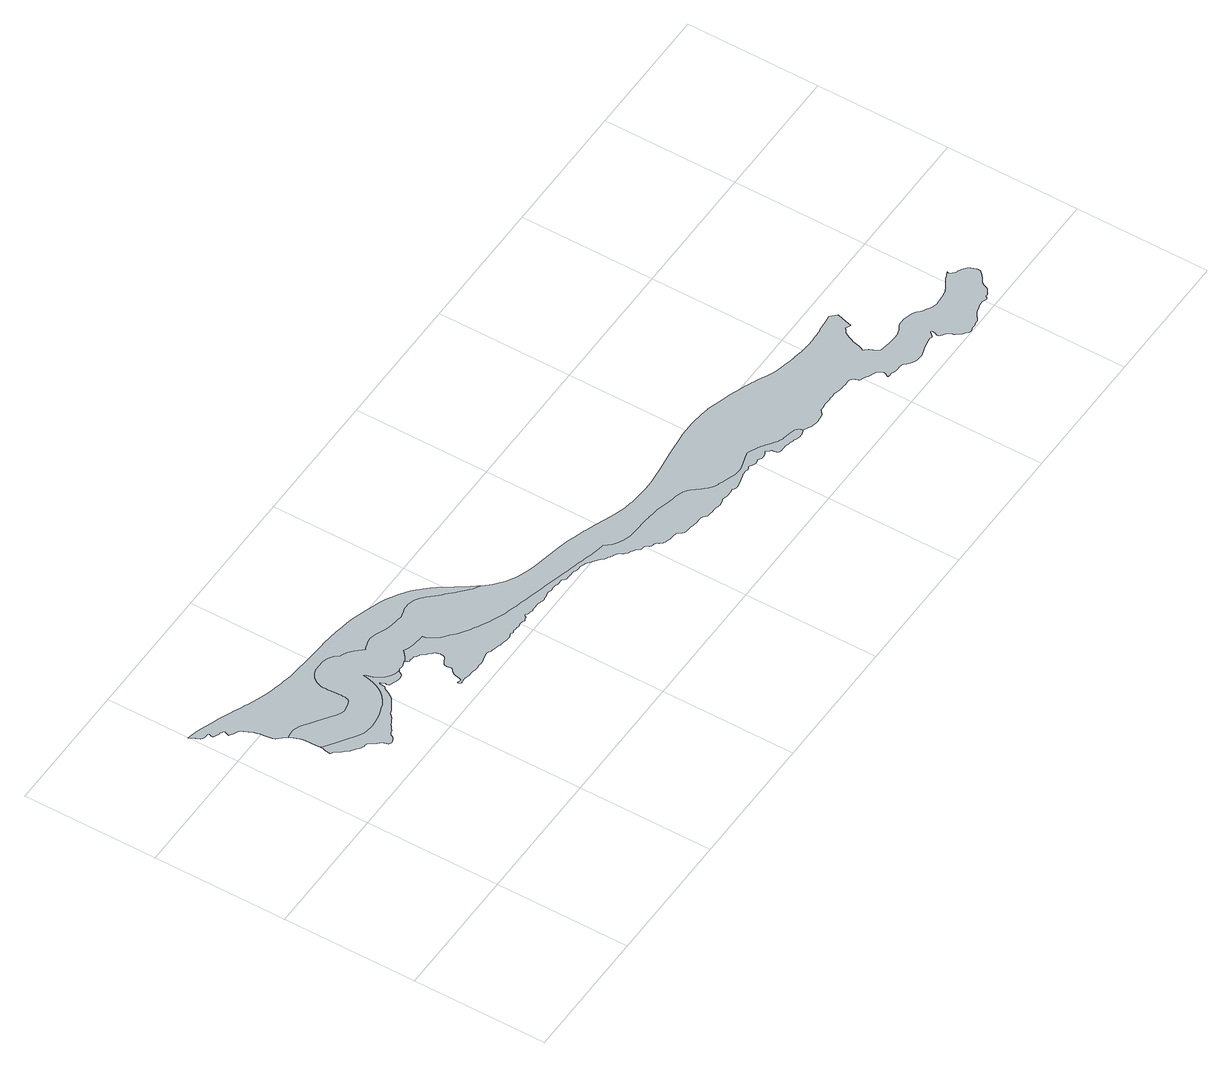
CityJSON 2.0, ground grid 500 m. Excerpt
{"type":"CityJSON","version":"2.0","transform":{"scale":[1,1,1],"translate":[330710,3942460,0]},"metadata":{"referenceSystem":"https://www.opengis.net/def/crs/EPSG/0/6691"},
"CityObjects":{
"object1":{"type":"GenericCityObject","attributes":{"function":"3","validFromType":"3","custodian":"藤野町","notificationNumber":"藤野町告示第17号","prefecture":"14","city":"14150","floorAreaRate":1.5},"geometry":[{"type":"MultiSurface","lod":"1","boundaries":[[[0,1,2,3,4,5,6,7,8,9,10,11,12,13,14,15,16,17,18,19,20,21,22,23,24,25,26,27,28,29,30,31,32,33,34,35,36,37,38,39,40,41,42,43,44,45,46,47,48,49,50,51,52,53,54,55,56,57,58,59,60,61,62,63,64,65,66,67,68,69,70,71,72,73,74,75,76,77,78,79,80,81,82,83,84,85,86,87,88,89,90,91,92,93,94,95,96,97,98,99,100,101,102,103,104,105,106,107,108,109,110,111,112,113,114,115,116,117,118,119,120,121,122,123,124,125,126,127,128,129,130,131,132,133,134,135,136,137,138,139,140,141,142,143,144,145,146,147,148,149,150,151,152,153,154,155,156,157,158,159,160,161,162,163,164,165,166,167,168]]]}]},
"object2":{"type":"GenericCityObject","attributes":{"function":"3","validFromType":"3","custodian":"藤野町","notificationNumber":"藤野町告示第17号","prefecture":"14","city":"14150","floorAreaRate":1.5},"geometry":[{"type":"MultiSurface","lod":"1","boundaries":[[[169,170,171,172,173,174,175,176,177,178,179,180,181,182,183,184,185,186,187,188,189,190,191,192,193,194,195,196,197,198,199,200,201,202,203,204,205,206,207,208,209,210,211,212,213,214,215,216,217,218,219,220,221,222,223,224,225,226,227,228,229,230,231,232,233,234,235,236,237,238,239,240,241,242,243,244,245,246,247,248,249,250,251,252,253,254,255,256,257,258,259,260,261,262,263,264,265,266,267,268,269,270,271,272,273,274,275,276,277,278,279,280,281,282,283,284,285,286,287,288,289,290,291,292,293,294,295,296,297,298,299,300,301,302,303,304,305,306,307,308,309,310,311,312,313,314,315,316,317,318,319,320,321,322,323,324,325,326,327,328,329,330,331,332,333,334,335,336,337,338,339,340,341,342,343,344,345,346,347,348,349,350,351,352,353]]]}]},
"object3":{"type":"GenericCityObject","attributes":{"function":"3","validFromType":"3","custodian":"藤野町","notificationNumber":"藤野町告示第17号","prefecture":"14","city":"14150","floorAreaRate":1.5},"geometry":[{"type":"MultiSurface","lod":"1","boundaries":[[[354,355,356,357,358,359,360,361,362,363,364,365,366,367,368,369,370,371,372,373,374,375,376,377,378,379,380,381,382,383,384,385,386,387,388,389,390,391,392,393,394,395,396,397,398,399,400,401,402,403,404,405,406,407,408,409,410,411,412,413,414,415,416,417,418,419,420,421,422,423,424,425,426,427,428,429,430,431,432,433,434,435,436,437,438,439,440,441,442,443,444,445,446,447,448,449,450,451,452,453,454,455,456,457,458,459,460,461,462,463,464,465,466,467,468,469,470,471,472,473,474,475,476,477,478,479,480,481,482,483,484,485,486,487,488,489,490,491,492,493,494,495,496,497,498,499,500,501,502,503,504,505,506,507,508,509,510,511,512,513,514,515,516,517,518,519,520,521,522,523,524,525,526,527,528,529,530,531,532,533,534,535,536,537,538,539,540,541,542,543,544,545,546,547,548,549,550,551,552,553,554,555,556,557,558,559,560,561,562,563,564,565,566,567,568,569,570,571,572,573,574,575,576,577,578,579,580,581,582,583,584,585,586,587,588,589,590,591,592,593,594,595,596,597,598,599,600,601,602,603,604,605,606,607,608,609,610,611,612,613,614,615,616,617,618,619,620,621,622,623,624,625,626,627,628,629,630,631,632,633,634,635,636,637,638,639,640,641,642,643,644,645,646,647,648,649,650,651,652,653,654,655,656,657,658,659,660,661,662,663,664,665,666,667,668,669,670,671,672,673,674,675,676,677,678,679,680,681,682,683,684,685,686,687,688,689,690,691,692,693,694,695,696,697,698,699,700,701,702,703,704,705,706,707,708,709,710,711,712,713,714,715,716,717,718,719,720,721,722,723,724,725,726,727,728,729,730,731,732,733,734,735,736,737,738,739,740,741,742,743,744,745,746,747,748,749,750,751,752,753,754,755,756,757,758,759,760,761,762,763,764,765,766,767,768,769,770,771,772,773,774,775,776,777,778,779,780,781,782,783,784,785,786,787,788,789,790,791,792,793,794,795,796,797,798,799,800,801,802,803,804,805,806,807,808,809,810,811,812,813,814,815,816,817,818,819,820,821,822,823,824,825,826,827,828,829,830,831,832,833,834,835,836,837,838,839,840,841,842,843,844,845,846,847,848,849,850,851,852,853,854,855,856,857,858,859,860,861,862,863,864,865,866,867,868,869,870,871,872,873,874,875,876,877,878,879,880,881,882,883,884,885,886,887,888,889,890,891,892,893,894,895,896,897,898,899,900,901,902,903,904,905,906,907,908,909,910,911,912,913,914,915,916,917,918,919,920,921,922,923,924,925,926,927,928,929,930,931,932,933,934,935,936,937,938,939,940,941,942,943,944,945,946,947,948,949,950,951,952,953,954,955,956,957,958,959,960,961,962,963,964,965,966,967,968,969,970,971,972,973,974,975,976,977,978,979,980,981,982,983,984,985,986,987,988,989,990,991,992,993,994,995]]]}]},
"object4":{"type":"GenericCityObject","attributes":{"function":"5","validFromType":"3","custodian":"藤野町","notificationNumber":"藤野町告示第17号","prefecture":"14","city":"14150","floorAreaRate":2},"geometry":[{"type":"MultiSurface","lod":"1","boundaries":[[[34,33,32,31,30,29,28,27,26,25,24,23,22,21,20,19,18,17,16,15,14,13,12,11,10,9,8,7,6,5,4,3,2,1,0,168,996,997,998,999,1000,1001,1002,1003,1004,1005,1006,1007,1008,1009,1010,1011,995,994,993,992,991,990,989,988,987,986,985,984,983,982,981,980,979,978,977,976,975,974,973,972,971,970,969,968,967,966,965,964,963,962,961,960,959,958,957,956,955,954,953,952,951,950,949,948,947,946,945,944,943,942,941,940,939,938,937,936,935,934,933,932,931,930,929,928,927,926,925,924,923,922,921,920,919,918,917,916,915,914,913,912,911,910,909,908,907,906,905,904,903,902,901,900,899,898,897,896,895,894,893,892,891,890,889,888,887,886,885,884,883,882,881,880,879,878,877,876,875,874,873,872,871,870,869,868,867,866,865,864,863,862,861,860,859,858,857,856,855,854,853,852,851,850,849,848,847,846,845,844,843,842,841,840,839,838,837,836,835,834,833,832,831,830,829,828,827,826,1012,1013,1014,1015,1016,1017,1018,1019,1020,1021,1022,1023,1024,1025,1026,1027,1028,1029,1030,1031,1032,1033,1034,1035,1036,1037,1038,1039,1040,1041,1042,1043,1044,1045,1046,1047,1048,1049,1050,1051,1052,1053,1054,1055,1056,1057,1058,1059,1060,1061,1062,1063,1064,1065,1066,1067,1068,1069,1070,1071,1072,1073,1074,1075,1076,1077,1078,1079,1080,1081,1082,1083,1084,1085,1086,1087,1088,1089,1090,1091,1092,1093,1094,1095,1096,1097,1098,1099,1100,1101,1102,1103,1104,1105,1106,1107,1108,1109,1110,1111,1112,1113,1114,1115,1116,1117,1118,1119,1120,1121,1122,1123,1124,1125,1126,1127,1128,1129,1130,1131,1132,1133,1134,1135,1136,1137,1138,1139,1140,1141,1142,1143,1144,1145,1146,1147,1148,1149,1150,1151,1152,1153,1154,1155,1156,1157,1158,1159,1160,1161,1162,1163,1164,1165,1166,1167,1168,1169,1170,1171,1172,1173,1174,1175,1176,1177,1178,1179,1180,1181,1182,1183,1184,1185,1186,1187,1188,1189,1190,1191,1192,1193,1194,1195,1196,1197,1198,1199,1200,1201,1202,1203,1204,1205,1206,1207,1208,1209,1210,1211,1212,1213,1214,1215,1216,1217,1218,1219,1220,1221,1222,1223,1224,1225,1226,1227,1228,1229,1230,1231,1232,1233,1234,1235,1236,1237,1238,1239,1240,1241,1242,1243,1244,1245,1246,1247,1248,1249,1250,1251,1252,1253,1254,1255,1256,1257,1258,1259,1260,1261,1262,1263,1264,1265,1266,1267,1268,1269,1270,1271,1272,1273,1274,1275,1276,1277,1278,1279,1280,1281,1282,1283,1284,1285,1286,1287,1288,1289,1290,1291,1292,1293,1294,1295,1296,1297,1298,1299,1300,1301,1302,1303,1304,1305,1306,1307,1308,1309,1310,1311,1312,1313,1314,1315,1316,1317,1318,1319,1320,1321,1322,1323,1324,1325,1326,1327,1328,1329,1330,1331,1332,1333,1334,1335,1336,1337,1338,1339,1340,1341,1342,1343,1344,1345,1346,1347,1348,1349,1350,1351,1352,1353,1354,1355,1356,1357,1358,1359,1360,1361,1362,1363,1364,1365,1366,1367,1368,1369,1370,1371,1372,1373,1374,1375,1376,1377,1378,1379,1380,1381,1382,1383,1384,1385,1386,1387,1388,1389,1390,1391,1392,1393,1394,1395,1396,1397,1398,1399,1400,1401,1402,1403,1404,1405,1406,1407,1408,1409,1410,1411,1412,1413,1414,1415,1416,1417,1418,1419,1420,1421,1422,1423,1424,1425,1426,1427,1428,1429,1430,1431,1432,1433,1434,1435,1436,1437,1438,1439,1440,1441,1442,1443,1444,1445,1446,1447,1448,1449,1450,1451,1452,1453,1454,1455,1456,1457,1458,1459,1460,1461,1462,1463,1464,1465,1466,1467,1468,1469,1470,1471,1472,1473,1474,1475,1476,1477,1478,1479,1480,1481,1482,1483,1484,1485,1486,1487,1488,1489,1490,1491,1492,1493,1494,1495,1496,1497,1498,1499,1500,1501,1502,1503,1504,1505,1506,1507,1508,1509,1510,1511,1512,1513,1514,1515,1516,1517,1518,1519,1520,1521,1522,1523,1524,1525,1526,1527,1528,1529,1530,1531,353,352,351,350,349,348,347,346,345,344,343,342,341,340,339,338,337,336,335,334,333,332,331,330,329,328,327,326,325,324,323,322,321,320,319,318,317,316,315,314,313,312,311,310,309,308,307,306,305,304,303,302,301,300,299,298,297,296,295,294,293,292,291,290,289,288,287,286,285,284,283,282,281,280,279,278,277,276,275,274,273,272,271,270,269,268,267,266,265,1532,1533,1534,1535,1536,1537,1538,1539,1540,35]]]}]}
},
"vertices":[
[598,775,0],[581,785,0],[566,798,0],[555,814,0],[547,829,0],[544,844,0],[543,850,0],[542,852,0],[539,856,0],[537,857,0],[536,840,0],[529,814,0],[523,800,0],[517,787,0],[507,771,0],[497,762,0],[491,755,0],[478,745,0],[463,737,0],[447,731,0],[436,727,0],[425,723,0],[415,721,0],[401,718,0],[389,716,0],[375,714,0],[365,714,0],[342,716,0],[329,719,0],[308,729,0],[299,735,0],[282,749,0],[254,766,0],[245,773,0],[204,802,0],[198,808,0],[198,797,0],[197,791,0],[194,783,0],[193,775,0],[192,767,0],[192,765,0],[194,764,0],[200,761,0],[202,761,0],[204,759,0],[206,755,0],[209,751,0],[213,747,0],[218,738,0],[224,732,0],[232,722,0],[237,718,0],[240,715,0],[243,714,0],[245,712,0],[246,711,0],[248,709,0],[251,708,0],[254,705,0],[257,703,0],[259,700,0],[262,698,0],[265,696,0],[267,694,0],[269,693,0],[270,693,0],[272,692,0],[273,691,0],[275,691,0],[277,691,0],[278,690,0],[280,690,0],[284,690,0],[287,690,0],[289,689,0],[292,688,0],[295,685,0],[299,681,0],[302,675,0],[305,669,0],[308,665,0],[310,662,0],[314,659,0],[318,656,0],[322,652,0],[323,651,0],[325,647,0],[326,643,0],[327,639,0],[328,635,0],[329,631,0],[330,629,0],[332,627,0],[334,626,0],[336,625,0],[338,624,0],[341,624,0],[343,624,0],[345,624,0],[349,625,0],[353,627,0],[358,631,0],[363,636,0],[366,641,0],[368,644,0],[370,646,0],[374,648,0],[379,649,0],[384,651,0],[387,653,0],[390,656,0],[398,662,0],[404,667,0],[413,672,0],[421,676,0],[428,680,0],[436,686,0],[440,691,0],[445,695,0],[457,700,0],[474,710,0],[485,717,0],[497,726,0],[506,733,0],[511,739,0],[516,748,0],[522,760,0],[524,765,0],[526,767,0],[529,770,0],[532,772,0],[533,775,0],[534,779,0],[535,785,0],[534,790,0],[535,794,0],[536,797,0],[538,798,0],[540,796,0],[540,793,0],[541,791,0],[543,788,0],[545,785,0],[547,782,0],[547,779,0],[546,773,0],[547,769,0],[548,766,0],[551,764,0],[555,762,0],[559,761,0],[564,759,0],[567,757,0],[571,755,0],[576,754,0],[582,753,0],[587,752,0],[593,752,0],[598,753,0],[602,754,0],[605,755,0],[606,757,0],[608,759,0],[610,763,0],[612,766,0],[614,769,0],[615,771,0],[616,771,0],
[1065,756,0],[1052,774,0],[1022,816,0],[1003,844,0],[990,862,0],[983,871,0],[977,879,0],[961,897,0],[954,905,0],[947,912,0],[944,915,0],[931,926,0],[917,937,0],[897,951,0],[878,963,0],[863,971,0],[852,977,0],[849,978,0],[834,985,0],[806,995,0],[782,1004,0],[755,1011,0],[729,1019,0],[702,1025,0],[668,1031,0],[650,1034,0],[620,1038,0],[591,1041,0],[568,1042,0],[538,1044,0],[487,1048,0],[452,1051,0],[427,1053,0],[407,1055,0],[376,1061,0],[365,1063,0],[346,1067,0],[318,1074,0],[301,1079,0],[267,1091,0],[230,1106,0],[221,1110,0],[205,1117,0],[194,1122,0],[177,1129,0],[174,1130,0],[149,1141,0],[125,1151,0],[99,1161,0],[72,1171,0],[44,1180,0],[11,1189,0],[2,1191,0],[12,1175,0],[14,1169,0],[16,1165,0],[19,1158,0],[21,1154,0],[25,1149,0],[33,1146,0],[44,1146,0],[51,1145,0],[53,1143,0],[53,1140,0],[50,1132,0],[48,1124,0],[59,1119,0],[68,1116,0],[76,1114,0],[82,1111,0],[87,1108,0],[89,1106,0],[86,1096,0],[82,1086,0],[85,1083,0],[95,1077,0],[106,1073,0],[114,1067,0],[119,1063,0],[121,1060,0],[123,1055,0],[125,1051,0],[129,1039,0],[134,1030,0],[136,1023,0],[139,1013,0],[141,1003,0],[143,990,0],[146,974,0],[147,964,0],[148,958,0],[150,952,0],[151,949,0],[154,946,0],[158,942,0],[173,925,0],[178,918,0],[192,922,0],[196,922,0],[211,922,0],[214,921,0],[237,913,0],[247,908,0],[266,894,0],[288,878,0],[302,869,0],[307,866,0],[346,838,0],[361,830,0],[371,827,0],[373,827,0],[386,829,0],[403,833,0],[406,834,0],[414,837,0],[416,838,0],[419,841,0],[422,847,0],[424,853,0],[425,858,0],[425,865,0],[425,874,0],[425,878,0],[424,892,0],[423,911,0],[422,922,0],[422,932,0],[422,942,0],[425,955,0],[431,970,0],[439,981,0],[444,988,0],[448,991,0],[460,997,0],[471,1001,0],[474,1002,0],[498,1003,0],[500,1003,0],[511,1003,0],[516,1003,0],[531,999,0],[546,991,0],[560,979,0],[568,969,0],[569,968,0],[571,967,0],[593,956,0],[612,941,0],[630,922,0],[634,916,0],[637,912,0],[640,916,0],[665,924,0],[673,926,0],[685,927,0],[699,924,0],[709,921,0],[733,911,0],[745,906,0],[761,901,0],[790,897,0],[803,895,0],[816,893,0],[821,893,0],[834,897,0],[839,898,0],[850,902,0],[860,903,0],[866,903,0],[876,904,0],[892,901,0],[905,895,0],[919,886,0],[931,876,0],[936,870,0],[964,840,0],[971,833,0],[979,826,0],[1004,801,0],[1009,798,0],[1033,774,0],[1044,765,0],[1048,762,0],[1054,758,0],[1072,748,0],
[663,779,0],[663,775,0],[665,774,0],[666,772,0],[666,769,0],[667,768,0],[669,766,0],[672,765,0],[674,766,0],[676,767,0],[678,767,0],[683,765,0],[685,765,0],[689,764,0],[691,765,0],[694,765,0],[696,763,0],[698,760,0],[701,757,0],[705,755,0],[709,753,0],[711,751,0],[716,747,0],[720,743,0],[723,739,0],[725,736,0],[729,732,0],[734,727,0],[738,722,0],[743,719,0],[745,718,0],[746,716,0],[748,712,0],[749,709,0],[749,705,0],[751,700,0],[751,695,0],[751,690,0],[750,685,0],[749,681,0],[748,680,0],[743,676,0],[740,674,0],[737,673,0],[734,673,0],[726,668,0],[721,665,0],[719,662,0],[717,658,0],[716,654,0],[716,651,0],[717,647,0],[719,643,0],[719,640,0],[719,637,0],[718,634,0],[717,630,0],[714,627,0],[709,623,0],[705,619,0],[703,616,0],[700,612,0],[699,607,0],[697,602,0],[697,599,0],[696,595,0],[696,591,0],[694,586,0],[692,581,0],[692,580,0],[690,580,0],[687,580,0],[684,580,0],[682,582,0],[679,584,0],[677,584,0],[676,583,0],[676,581,0],[677,578,0],[679,575,0],[681,573,0],[682,572,0],[684,573,0],[685,574,0],[688,574,0],[693,574,0],[698,574,0],[702,574,0],[705,574,0],[707,574,0],[710,572,0],[716,570,0],[723,569,0],[733,569,0],[740,569,0],[747,567,0],[756,566,0],[764,565,0],[775,566,0],[781,566,0],[785,565,0],[792,565,0],[799,566,0],[816,571,0],[824,572,0],[828,573,0],[835,573,0],[840,572,0],[845,569,0],[848,567,0],[851,565,0],[856,565,0],[863,563,0],[870,561,0],[874,560,0],[878,559,0],[881,558,0],[884,557,0],[887,556,0],[890,555,0],[895,556,0],[898,554,0],[905,553,0],[915,550,0],[924,549,0],[932,549,0],[938,550,0],[942,552,0],[945,553,0],[947,554,0],[949,554,0],[953,551,0],[955,550,0],[957,550,0],[960,551,0],[965,552,0],[974,551,0],[981,551,0],[987,549,0],[994,549,0],[1002,550,0],[1009,550,0],[1013,550,0],[1015,549,0],[1017,547,0],[1019,545,0],[1022,546,0],[1026,548,0],[1030,549,0],[1033,549,0],[1036,551,0],[1038,554,0],[1039,557,0],[1041,558,0],[1043,559,0],[1044,558,0],[1047,557,0],[1049,555,0],[1051,553,0],[1054,552,0],[1057,551,0],[1060,551,0],[1065,549,0],[1070,548,0],[1072,548,0],[1073,548,0],[1076,549,0],[1083,549,0],[1089,549,0],[1099,550,0],[1103,549,0],[1107,548,0],[1111,547,0],[1114,546,0],[1118,546,0],[1121,545,0],[1125,543,0],[1128,542,0],[1130,542,0],[1132,542,0],[1134,543,0],[1136,543,0],[1139,543,0],[1142,543,0],[1145,543,0],[1150,545,0],[1153,546,0],[1156,547,0],[1158,548,0],[1162,548,0],[1168,548,0],[1171,547,0],[1173,546,0],[1175,545,0],[1177,544,0],[1180,544,0],[1185,544,0],[1190,545,0],[1195,545,0],[1199,545,0],[1201,545,0],[1206,544,0],[1207,544,0],[1209,543,0],[1210,541,0],[1212,541,0],[1215,541,0],[1217,540,0],[1219,540,0],[1221,540,0],[1224,541,0],[1227,541,0],[1230,541,0],[1232,541,0],[1235,540,0],[1238,538,0],[1241,535,0],[1243,532,0],[1246,530,0],[1248,529,0],[1250,529,0],[1257,529,0],[1264,528,0],[1269,528,0],[1273,527,0],[1277,528,0],[1282,528,0],[1285,528,0],[1288,527,0],[1290,525,0],[1293,523,0],[1295,522,0],[1298,521,0],[1304,520,0],[1307,520,0],[1310,520,0],[1311,520,0],[1314,521,0],[1317,520,0],[1321,520,0],[1325,518,0],[1328,516,0],[1331,515,0],[1333,515,0],[1336,514,0],[1338,513,0],[1341,512,0],[1343,510,0],[1346,507,0],[1349,505,0],[1351,503,0],[1354,501,0],[1358,498,0],[1369,490,0],[1378,482,0],[1382,479,0],[1383,477,0],[1385,475,0],[1387,472,0],[1391,469,0],[1395,467,0],[1401,465,0],[1405,462,0],[1409,460,0],[1413,457,0],[1418,455,0],[1422,452,0],[1427,448,0],[1433,444,0],[1435,440,0],[1438,437,0],[1439,433,0],[1443,430,0],[1447,426,0],[1451,422,0],[1455,420,0],[1460,417,0],[1466,414,0],[1471,411,0],[1474,409,0],[1478,406,0],[1481,403,0],[1482,400,0],[1484,396,0],[1486,395,0],[1489,394,0],[1495,393,0],[1500,393,0],[1503,392,0],[1506,391,0],[1508,388,0],[1510,383,0],[1513,378,0],[1515,376,0],[1518,374,0],[1521,373,0],[1523,372,0],[1527,373,0],[1530,371,0],[1533,369,0],[1537,366,0],[1540,360,0],[1545,355,0],[1549,350,0],[1551,348,0],[1557,345,0],[1561,344,0],[1565,343,0],[1568,343,0],[1575,340,0],[1581,339,0],[1586,338,0],[1593,338,0],[1601,337,0],[1605,336,0],[1608,336,0],[1611,334,0],[1612,332,0],[1614,328,0],[1615,326,0],[1616,324,0],[1618,321,0],[1622,318,0],[1625,315,0],[1630,313,0],[1636,312,0],[1639,312,0],[1653,311,0],[1664,308,0],[1670,307,0],[1676,306,0],[1685,305,0],[1695,305,0],[1700,305,0],[1706,305,0],[1710,304,0],[1714,302,0],[1717,299,0],[1720,296,0],[1723,293,0],[1726,291,0],[1730,290,0],[1736,289,0],[1747,288,0],[1758,288,0],[1765,288,0],[1772,286,0],[1779,285,0],[1783,284,0],[1788,283,0],[1793,284,0],[1797,284,0],[1802,286,0],[1806,287,0],[1809,288,0],[1814,289,0],[1819,288,0],[1825,287,0],[1828,286,0],[1830,285,0],[1834,284,0],[1844,284,0],[1848,284,0],[1854,284,0],[1859,285,0],[1861,286,0],[1863,287,0],[1865,287,0],[1867,286,0],[1869,284,0],[1871,282,0],[1873,281,0],[1875,280,0],[1878,279,0],[1884,279,0],[1891,279,0],[1897,281,0],[1905,282,0],[1915,285,0],[1923,287,0],[1929,288,0],[1938,291,0],[1942,292,0],[1948,292,0],[1952,292,0],[1958,292,0],[1963,291,0],[1965,290,0],[1967,290,0],[1969,291,0],[1973,293,0],[1976,295,0],[1980,295,0],[1983,294,0],[1986,292,0],[1988,289,0],[1992,287,0],[1996,285,0],[1999,284,0],[2002,283,0],[2006,283,0],[2010,283,0],[2015,285,0],[2018,286,0],[2022,286,0],[2024,285,0],[2026,283,0],[2029,280,0],[2030,279,0],[2032,278,0],[2036,278,0],[2043,278,0],[2047,278,0],[2051,279,0],[2054,280,0],[2057,282,0],[2059,285,0],[2061,286,0],[2062,286,0],[2064,286,0],[2065,285,0],[2066,283,0],[2070,279,0],[2072,275,0],[2074,274,0],[2075,273,0],[2077,272,0],[2079,271,0],[2080,270,0],[2080,268,0],[2080,264,0],[2080,260,0],[2081,256,0],[2082,252,0],[2083,249,0],[2084,247,0],[2086,246,0],[2088,244,0],[2089,243,0],[2092,243,0],[2096,242,0],[2101,243,0],[2105,243,0],[2108,242,0],[2113,242,0],[2118,242,0],[2121,241,0],[2125,241,0],[2128,240,0],[2130,239,0],[2132,238,0],[2136,238,0],[2140,237,0],[2144,236,0],[2147,235,0],[2151,234,0],[2155,233,0],[2158,232,0],[2161,231,0],[2164,230,0],[2165,228,0],[2167,227,0],[2169,227,0],[2171,226,0],[2174,226,0],[2177,225,0],[2180,225,0],[2183,225,0],[2186,225,0],[2189,225,0],[2194,226,0],[2202,229,0],[2208,232,0],[2207,235,0],[2206,240,0],[2203,245,0],[2200,249,0],[2197,251,0],[2194,254,0],[2189,255,0],[2173,260,0],[2161,262,0],[2148,264,0],[2146,264,0],[2145,265,0],[2141,265,0],[2132,269,0],[2123,273,0],[2112,281,0],[2105,286,0],[2087,299,0],[2085,300,0],[2074,308,0],[2071,310,0],[2066,313,0],[2064,314,0],[2041,324,0],[2030,329,0],[2027,330,0],[2025,330,0],[2024,330,0],[2022,330,0],[2020,329,0],[2015,328,0],[2010,326,0],[2004,324,0],[1969,313,0],[1958,310,0],[1948,310,0],[1933,312,0],[1921,314,0],[1909,318,0],[1900,322,0],[1881,328,0],[1878,329,0],[1872,331,0],[1869,332,0],[1862,335,0],[1860,335,0],[1854,338,0],[1846,342,0],[1836,349,0],[1833,351,0],[1830,354,0],[1825,359,0],[1821,363,0],[1815,371,0],[1791,398,0],[1787,402,0],[1784,405,0],[1781,407,0],[1777,410,0],[1770,414,0],[1765,416,0],[1758,419,0],[1751,421,0],[1741,423,0],[1733,424,0],[1727,425,0],[1712,428,0],[1703,430,0],[1693,433,0],[1681,437,0],[1674,439,0],[1662,442,0],[1653,443,0],[1643,444,0],[1638,445,0],[1629,446,0],[1622,447,0],[1616,448,0],[1608,449,0],[1595,450,0],[1589,450,0],[1585,451,0],[1579,451,0],[1566,451,0],[1563,451,0],[1519,454,0],[1504,458,0],[1488,464,0],[1477,470,0],[1468,475,0],[1451,487,0],[1445,495,0],[1437,503,0],[1434,507,0],[1418,510,0],[1396,514,0],[1391,516,0],[1385,517,0],[1376,519,0],[1369,521,0],[1358,524,0],[1349,526,0],[1338,529,0],[1333,531,0],[1319,535,0],[1307,538,0],[1296,540,0],[1285,543,0],[1277,545,0],[1268,548,0],[1256,551,0],[1245,554,0],[1234,557,0],[1225,559,0],[1215,562,0],[1206,564,0],[1196,567,0],[1181,570,0],[1167,574,0],[1145,580,0],[1116,587,0],[1099,592,0],[1081,597,0],[1062,601,0],[1052,605,0],[1044,607,0],[1035,610,0],[1026,613,0],[1017,615,0],[1011,617,0],[999,621,0],[970,633,0],[954,640,0],[941,647,0],[929,653,0],[920,658,0],[909,664,0],[902,669,0],[895,672,0],[887,677,0],[881,681,0],[876,684,0],[867,689,0],[862,693,0],[853,701,0],[838,715,0],[823,726,0],[813,734,0],[805,742,0],[797,754,0],[791,764,0],[787,773,0],[784,784,0],[783,786,0],[783,788,0],[779,788,0],[775,788,0],[771,788,0],[766,789,0],[757,790,0],[754,790,0],[744,792,0],[732,794,0],[716,799,0],[699,806,0],[687,794,0],[679,787,0],[666,780,0],[663,780,0],
[619,773,0],[623,775,0],[627,775,0],[631,774,0],[635,773,0],[638,773,0],[642,773,0],[646,775,0],[648,777,0],[650,777,0],[652,777,0],[655,778,0],[657,779,0],[659,781,0],[661,781,0],[662,781,0],[2212,230,0],[2216,228,0],[2221,226,0],[2227,222,0],[2232,220,0],[2237,217,0],[2244,215,0],[2249,214,0],[2254,213,0],[2260,212,0],[2268,212,0],[2272,212,0],[2277,213,0],[2280,213,0],[2283,214,0],[2289,215,0],[2293,215,0],[2297,217,0],[2300,219,0],[2303,221,0],[2307,225,0],[2309,227,0],[2312,229,0],[2313,230,0],[2315,230,0],[2317,231,0],[2319,230,0],[2321,230,0],[2323,230,0],[2326,230,0],[2331,231,0],[2337,233,0],[2341,233,0],[2347,232,0],[2349,232,0],[2353,231,0],[2361,231,0],[2368,231,0],[2370,232,0],[2373,233,0],[2377,233,0],[2380,232,0],[2383,231,0],[2386,231,0],[2387,231,0],[2390,231,0],[2393,232,0],[2395,232,0],[2398,232,0],[2401,231,0],[2405,230,0],[2411,228,0],[2414,227,0],[2418,226,0],[2423,225,0],[2428,224,0],[2433,224,0],[2441,223,0],[2448,223,0],[2455,224,0],[2463,224,0],[2468,223,0],[2473,222,0],[2477,221,0],[2480,218,0],[2483,214,0],[2486,209,0],[2487,207,0],[2488,203,0],[2489,200,0],[2489,197,0],[2491,195,0],[2493,193,0],[2496,191,0],[2501,190,0],[2505,188,0],[2509,186,0],[2513,184,0],[2517,181,0],[2520,179,0],[2523,177,0],[2525,176,0],[2530,174,0],[2536,172,0],[2541,170,0],[2546,168,0],[2550,166,0],[2553,163,0],[2555,160,0],[2556,157,0],[2558,156,0],[2560,153,0],[2561,151,0],[2562,148,0],[2562,146,0],[2561,143,0],[2560,139,0],[2558,135,0],[2555,131,0],[2554,128,0],[2554,126,0],[2555,125,0],[2556,123,0],[2559,123,0],[2563,123,0],[2568,124,0],[2570,124,0],[2573,124,0],[2577,121,0],[2580,119,0],[2583,118,0],[2586,117,0],[2590,116,0],[2593,116,0],[2596,116,0],[2601,116,0],[2608,116,0],[2615,115,0],[2620,114,0],[2623,112,0],[2628,109,0],[2632,104,0],[2637,100,0],[2641,97,0],[2643,94,0],[2648,92,0],[2656,87,0],[2658,86,0],[2662,85,0],[2666,84,0],[2670,84,0],[2676,83,0],[2680,83,0],[2685,83,0],[2690,83,0],[2694,84,0],[2698,85,0],[2705,87,0],[2713,89,0],[2720,92,0],[2728,94,0],[2735,96,0],[2742,97,0],[2746,97,0],[2749,99,0],[2754,99,0],[2758,100,0],[2762,100,0],[2767,101,0],[2769,101,0],[2772,100,0],[2774,98,0],[2776,98,0],[2777,98,0],[2780,101,0],[2784,106,0],[2788,111,0],[2790,113,0],[2793,114,0],[2795,115,0],[2797,114,0],[2798,113,0],[2799,111,0],[2798,109,0],[2798,105,0],[2797,102,0],[2797,100,0],[2795,96,0],[2793,92,0],[2792,89,0],[2792,87,0],[2793,84,0],[2794,82,0],[2797,78,0],[2802,74,0],[2805,71,0],[2809,69,0],[2812,67,0],[2814,65,0],[2817,63,0],[2818,61,0],[2820,57,0],[2823,50,0],[2824,48,0],[2824,46,0],[2824,43,0],[2826,41,0],[2829,37,0],[2832,34,0],[2833,31,0],[2836,27,0],[2840,23,0],[2845,19,0],[2848,16,0],[2856,7,0],[2860,6,0],[2863,5,0],[2866,5,0],[2873,7,0],[2879,8,0],[2887,8,0],[2892,8,0],[2896,10,0],[2900,10,0],[2904,11,0],[2908,11,0],[2910,11,0],[2914,12,0],[2919,14,0],[2924,19,0],[2930,23,0],[2936,28,0],[2941,31,0],[2944,33,0],[2949,35,0],[2953,36,0],[2959,37,0],[2966,39,0],[2973,41,0],[2978,42,0],[2985,43,0],[2990,43,0],[2995,44,0],[2998,43,0],[3002,41,0],[3006,39,0],[3009,38,0],[3011,38,0],[3013,39,0],[3016,41,0],[3018,44,0],[3020,46,0],[3023,47,0],[3025,47,0],[3027,46,0],[3031,47,0],[3033,48,0],[3036,51,0],[3040,53,0],[3045,56,0],[3049,59,0],[3051,62,0],[3053,66,0],[3054,70,0],[3057,77,0],[3060,82,0],[3062,85,0],[3066,89,0],[3071,93,0],[3079,97,0],[3091,107,0],[3096,112,0],[3102,119,0],[3104,121,0],[3105,123,0],[3105,127,0],[3105,130,0],[3104,134,0],[3102,140,0],[3099,146,0],[3097,151,0],[3096,155,0],[3094,158,0],[3091,162,0],[3087,166,0],[3082,170,0],[3076,175,0],[3073,176,0],[3068,179,0],[3064,181,0],[3059,182,0],[3055,185,0],[3047,191,0],[3044,194,0],[3041,198,0],[3040,203,0],[3041,208,0],[3037,206,0],[3031,204,0],[3027,202,0],[3020,199,0],[3014,196,0],[3003,190,0],[2996,185,0],[2992,182,0],[2988,180,0],[2985,178,0],[2980,175,0],[2976,173,0],[2972,171,0],[2970,170,0],[2969,169,0],[2967,168,0],[2966,168,0],[2965,168,0],[2958,166,0],[2955,166,0],[2953,165,0],[2952,165,0],[2948,165,0],[2932,163,0],[2928,163,0],[2926,162,0],[2915,162,0],[2910,161,0],[2906,161,0],[2893,164,0],[2888,166,0],[2883,168,0],[2877,172,0],[2870,176,0],[2861,181,0],[2855,184,0],[2850,188,0],[2842,196,0],[2836,201,0],[2825,207,0],[2818,209,0],[2813,211,0],[2806,213,0],[2800,214,0],[2790,216,0],[2779,216,0],[2769,216,0],[2762,214,0],[2753,210,0],[2742,203,0],[2735,201,0],[2732,200,0],[2729,199,0],[2727,199,0],[2725,198,0],[2717,197,0],[2715,197,0],[2712,197,0],[2706,197,0],[2694,198,0],[2685,199,0],[2662,202,0],[2656,203,0],[2647,204,0],[2639,205,0],[2634,211,0],[2628,219,0],[2624,229,0],[2621,234,0],[2619,241,0],[2610,251,0],[2606,255,0],[2610,265,0],[2615,277,0],[2621,303,0],[2625,310,0],[2630,324,0],[2635,335,0],[2635,336,0],[2636,337,0],[2637,338,0],[2638,340,0],[2639,341,0],[2641,343,0],[2642,344,0],[2646,346,0],[2652,350,0],[2657,355,0],[2661,353,0],[2676,347,0],[2684,373,0],[2693,405,0],[2673,427,0],[2670,427,0],[2658,426,0],[2647,424,0],[2646,424,0],[2643,423,0],[2608,420,0],[2603,419,0],[2601,418,0],[2595,418,0],[2593,418,0],[2591,418,0],[2589,418,0],[2587,417,0],[2585,417,0],[2584,417,0],[2581,417,0],[2579,417,0],[2577,417,0],[2575,417,0],[2573,417,0],[2569,417,0],[2567,417,0],[2565,417,0],[2563,416,0],[2561,416,0],[2559,416,0],[2555,416,0],[2553,416,0],[2549,416,0],[2547,416,0],[2543,416,0],[2542,416,0],[2539,416,0],[2537,416,0],[2535,416,0],[2533,416,0],[2531,416,0],[2529,416,0],[2525,416,0],[2523,416,0],[2521,417,0],[2519,417,0],[2518,417,0],[2515,417,0],[2513,417,0],[2511,417,0],[2509,418,0],[2507,418,0],[2506,418,0],[2504,418,0],[2502,418,0],[2500,419,0],[2497,419,0],[2496,419,0],[2494,419,0],[2490,420,0],[2488,420,0],[2486,421,0],[2484,421,0],[2480,422,0],[2478,422,0],[2476,422,0],[2474,423,0],[2472,423,0],[2468,424,0],[2466,424,0],[2464,424,0],[2462,425,0],[2460,425,0],[2458,425,0],[2456,426,0],[2454,426,0],[2452,426,0],[2450,427,0],[2448,427,0],[2446,427,0],[2443,428,0],[2425,432,0],[2403,437,0],[2391,440,0],[2380,443,0],[2362,449,0],[2348,455,0],[2332,464,0],[2316,472,0],[2306,476,0],[2300,479,0],[2294,482,0],[2286,485,0],[2281,487,0],[2275,490,0],[2269,493,0],[2262,495,0],[2256,497,0],[2238,504,0],[2234,505,0],[2222,509,0],[2216,511,0],[2209,514,0],[2200,517,0],[2184,521,0],[2164,527,0],[2122,540,0],[2119,541,0],[2115,542,0],[2106,543,0],[2086,546,0],[2067,548,0],[2066,548,0],[2056,549,0],[2034,551,0],[2003,551,0],[1979,550,0],[1977,550,0],[1955,547,0],[1909,543,0],[1887,540,0],[1819,531,0],[1779,526,0],[1749,524,0],[1717,524,0],[1687,525,0],[1670,526,0],[1654,528,0],[1644,530,0],[1639,531,0],[1611,536,0],[1569,548,0],[1535,561,0],[1492,578,0],[1490,579,0],[1463,589,0],[1454,593,0],[1436,599,0],[1414,606,0],[1392,613,0],[1353,623,0],[1332,627,0],[1303,633,0],[1274,639,0],[1250,643,0],[1225,649,0],[1209,654,0],[1195,658,0],[1173,667,0],[1155,676,0],[1132,690,0],[1114,704,0],[1100,717,0],[1082,735,0],[182,913,0],[186,902,0],[190,893,0],[192,887,0],[193,881,0],[195,875,0],[197,865,0],[197,839,0],[197,823,0]
]}
